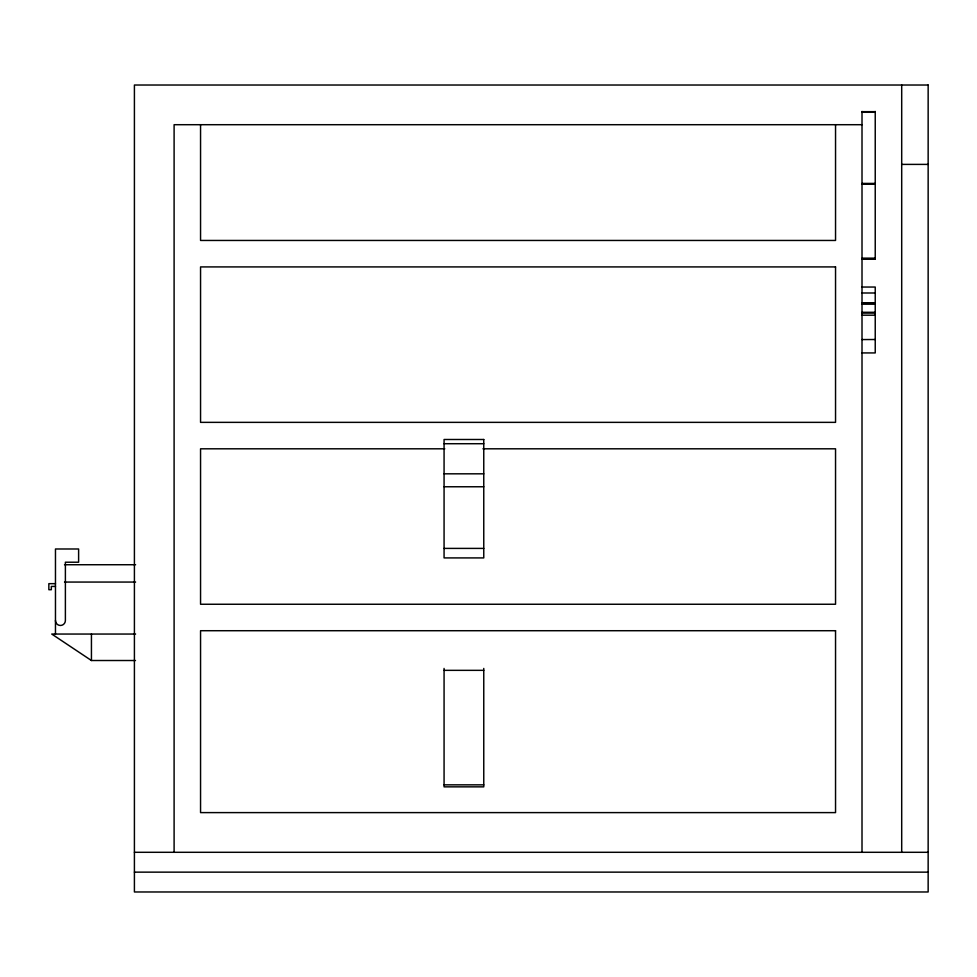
<?xml version="1.0" encoding="UTF-8"?>
<svg xmlns="http://www.w3.org/2000/svg" width="977" height="977" viewBox="0 0 977 977"><rect width="100%" height="100%" fill="white"/><g stroke="black" fill="none" stroke-linecap="round" stroke-linejoin="round"><path stroke-width="1.47" d="M862.007 111.659L875.233 111.659M862.007 112.282L875.233 112.282M862.007 124.702L174.101 124.702L174.101 852.298M901.698 164.392L928.15 164.392M862.007 183.42L875.233 183.42M862.007 184.262L875.233 184.262M862.007 258.331L875.233 258.331M862.007 258.551L875.233 258.551M862.007 258.966L875.233 258.966M862.007 259.174L875.233 259.174L875.233 111.451M862.007 287.043L875.233 287.043L875.233 352.929L862.007 352.929M862.007 292.99L875.233 292.99M862.007 302.785L875.233 302.858M862.007 303.346L875.233 303.346M862.007 304.116L875.233 304.116M862.007 312.298L875.233 312.298M862.007 313.067L875.233 313.067M862.007 315.192L875.233 315.192M862.007 339.569L875.233 339.507M444.071 443.717L483.762 443.717M444.779 448.809L200.554 448.809L200.554 604.25L835.543 604.25L835.543 448.809L482.943 448.809M444.071 473.821L483.762 473.821M444.071 486.766L483.762 486.766M444.071 548.402L483.762 548.402M64.531 564.73L135.595 564.73M64.531 582.06L135.595 582.06M55.469 583.66L48.85 583.66L48.85 589.717L51.329 589.717L51.329 586.42L55.469 586.42M135.595 634.049L51.744 634.049L91.435 660.513L135.473 660.513M444.071 670.344L483.762 670.344M444.071 784.849L483.762 784.849M134.411 852.298L928.15 852.298M134.411 872.143L928.15 872.143M901.698 85.023L901.698 852.298M862.007 111.451L862.007 852.298M835.543 124.641L835.543 240.452L200.554 240.452L200.554 124.641M483.762 668.427L483.762 786.851L444.071 786.851L444.071 668.427M91.435 634.049L91.435 660.513M55.469 634.049L55.469 548.989L78.612 548.989L78.612 562.215L65.386 562.215L65.386 620.505A4.958 4.958 0 0 1 60.427 625.475A4.958 4.958 0 0 1 55.469 620.505M928.15 85.023L134.411 85.023L134.411 891.977L928.15 891.977L928.15 85.023M835.543 266.916L200.554 266.916L200.554 422.357L835.543 422.357L835.543 266.916M483.762 439.491L444.071 439.491L444.071 557.916L483.762 557.916L483.762 439.491M835.543 630.715L200.554 630.715L200.554 812.608L835.543 812.608L835.543 630.715"/></g></svg>
